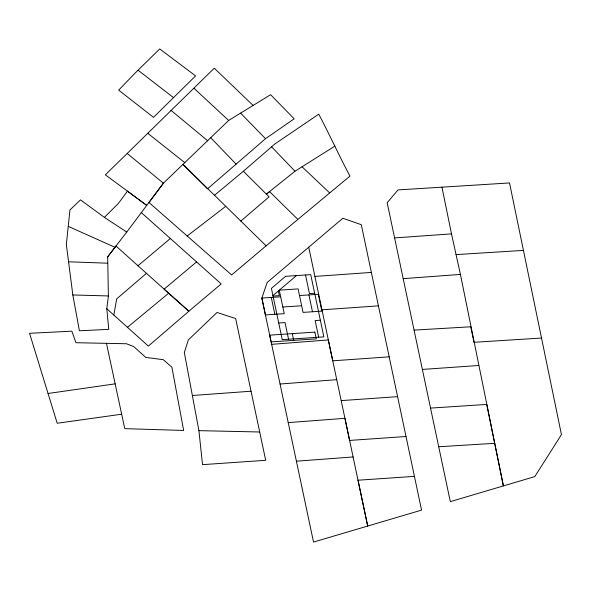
<?xml version="1.0" encoding="UTF-8"?>
<svg xmlns="http://www.w3.org/2000/svg" width="591" height="591" viewBox="0 0 591 591"><rect width="100%" height="100%" fill="white"/><g stroke="black" fill="none" stroke-linecap="round" stroke-linejoin="round"><path stroke-width="0.89" d="M126.733 232.056L107.68 256.841L108.389 295.951L106.801 308.746L108.751 329.342L79.401 330.797L72.826 294.953L66.347 244.548L69.93 209.945L80.502 199.869L104.378 217.377L126.733 232.056L163.404 183.18L228.658 120.453L270.612 94.693L294.178 118.821L265.536 138.678L207.522 188.832L183.121 164.512L266.113 245.841L349.946 176.111C339.116 155.729 329.542 134.622 318.748 114.181L274.978 143.886L243.359 171.257L214.252 195.481M113.827 315.055L116.7 298.876L146.442 273.345L188.861 311.221L221.211 283.909L141.183 212.472M107.68 256.841L115.947 245.974L146.442 273.345M104.378 217.377L118.34 203.481L127.464 191.159L146.79 205.432L105.368 174.825L214.282 68.201L253.229 105.56M173.51 97.626L153.505 117.35L118.68 90.142L134.556 73.646L159.71 48.927L195.606 75.899L173.51 97.626L138.035 70.203M240.81 221.078L269.104 196.847L243.359 171.257M272.931 295.559L296.475 275.583M137.895 265.81L170.407 238.461M266.113 245.841L231.613 274.948L148.976 202.491L163.404 183.18L127.257 153.52M196.618 261.872L164.076 289.184L188.861 311.221L148.371 346.097L106.801 308.746M127.464 327.318L168.657 293.232M334.846 146.14L294.99 171.22L266.593 193.996L269.57 191.61L297.694 219.246M187.177 235.986L225.614 206.436M106.461 343.312L124.76 428.645L183.661 430.455L171.885 367.181L163.234 359.675L145.792 357.429L133.751 346.607L126.489 343.748L75.958 342.714L71.851 331.174L29.55 333.302L48.056 393.495L115.156 383.847M121.665 414.202L57.209 423.245L48.056 393.495M271.653 344.339L328.33 339.943L349.606 440.428L406.017 436.513M280.053 384.017L336.752 379.681M288.223 422.609L344.93 418.317L367.705 526.049L358.006 480.217L414.439 476.376M296.401 461.194L353.086 456.961M403.202 278.649L460.426 274.416L503.392 485.913L486.733 404.421L430.536 408.1L387.164 202.728L398.009 189.925L509.523 182.944L561.45 434.629L534.781 476.612L450.32 501.633L430.536 408.1M192.356 395.497L251.049 391.22M394.581 237.914L451.502 233.873L460.426 274.416M314.922 276.433L371.37 272.421M321.969 309.824L378.432 305.857M389.181 356.838L361.293 224.691L342.876 218.242L267.169 282.468L261.85 298.086L313.533 542.073L421.56 510.114L389.181 356.838L332.74 360.813L308.738 247.208M422.373 369.427L478.747 365.497M341.177 400.617L397.61 396.664M273.035 296.054L279.344 295.626L278.354 290.957M314.648 293.254L309.448 293.601L305.51 274.978M280.688 296.808L261.872 298.071L265.433 314.929L284.249 313.666L279.284 290.166L298.1 288.903L303.065 312.395L321.873 311.132L318.313 294.274L299.497 295.544M282.845 307.025L301.661 305.761M278.73 323.018L285.039 322.597L288.556 339.241M320.352 320.219L315.143 320.573L318.66 337.217M541.519 338.045L473.982 342.3L470.768 326.793L414.077 330.11M456.06 254.603L523.434 250.399M438.744 446.752L494.682 443.331M198.916 430.647L202.528 464.652L265.684 460.3L235.661 318.549L217.03 312.476L188.322 339.921L184.34 352.517L198.916 430.647L259.693 431.991M72.826 294.953L108.389 295.951M68.438 261.791L107.54 263.187M68.371 226.427L114.942 247.282M147.794 133.307L184.857 162.71M170.962 110.318L207.81 140.857M194.099 88.406L228.658 120.453M302.053 166.795L329.579 192.836M240.603 113.147L265.536 138.678M210.832 137.836L236.075 164.099M271.483 146.708L294.99 171.22M308.908 294.909L312.469 311.767M292.279 333.634L293.705 340.379M271.276 297.443L274.837 314.294M441.957 187.184L451.502 233.873M285.608 276.315L271.409 288.364L282.247 339.662L323.868 336.863L310.718 274.623L285.608 276.315M314.863 332.12L269.703 335.156L271.129 341.901L316.288 338.857L314.863 332.12"/></g></svg>
